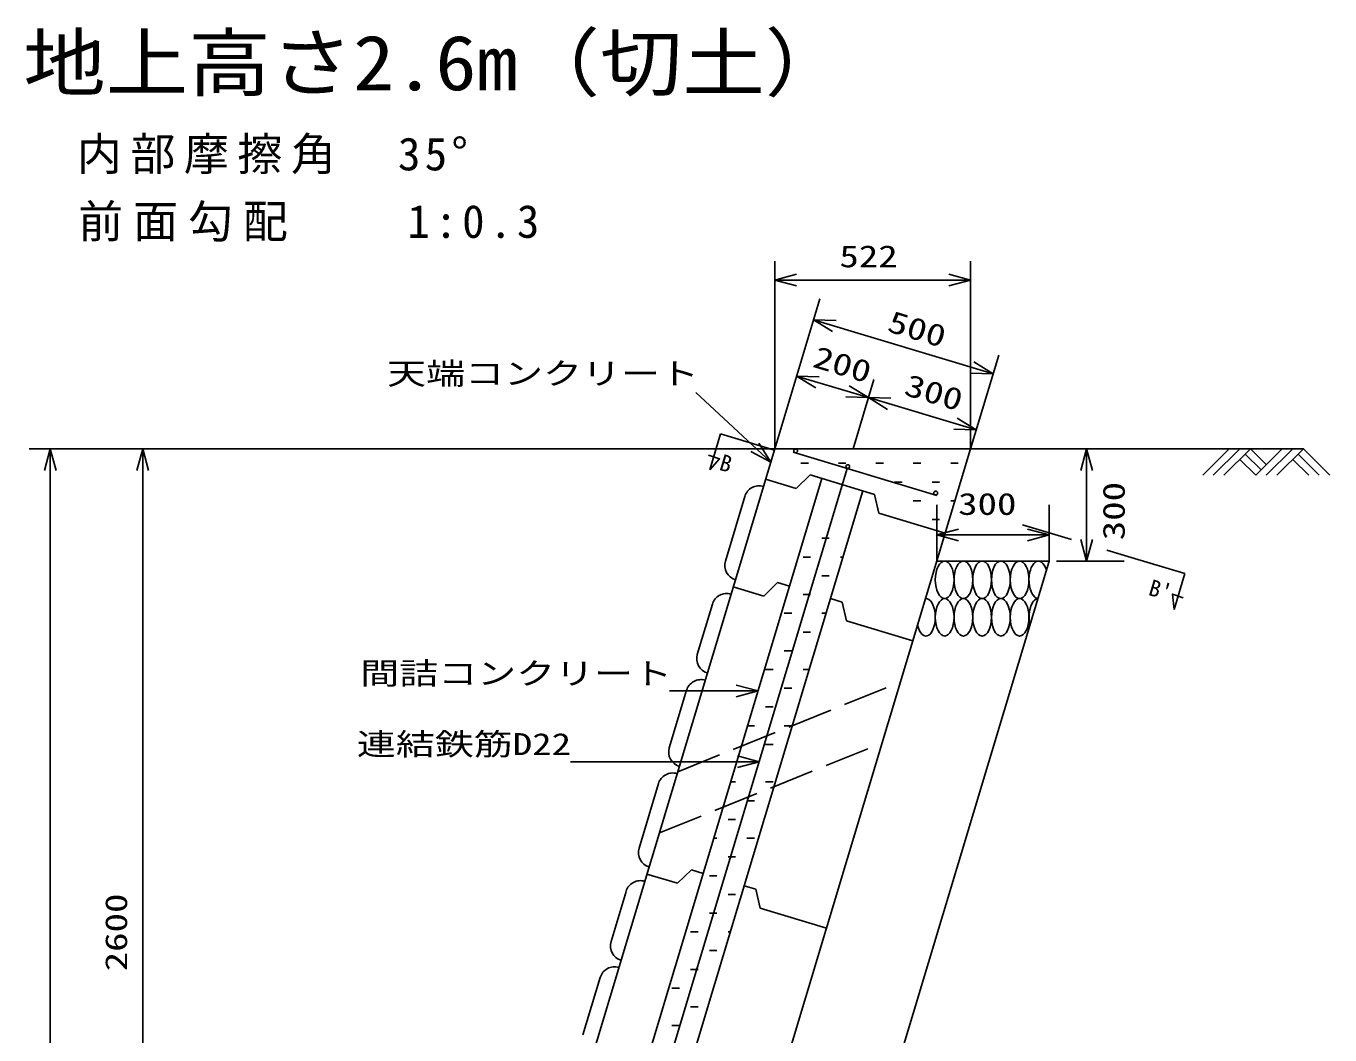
# Model space of a CAD drawing. Units: millimetres, scale not verified. Extents: x -10427 to 8480, y -7210 to 7278.
# Drawn here: x -5389 to -1910, y -4534 to -1843 of the extents above; entities that cross this region are included whole.
import ezdxf
from ezdxf.enums import TextEntityAlignment as Align

# ---------------------------------------------------------------- set-up
doc = ezdxf.new("R2010")
doc.units = ezdxf.units.MM
doc.header["$LTSCALE"] = 40
doc.linetypes.add('DASHED3', pattern=[4, 3, -1])
doc.layers.add('0-0', color=7, linetype='Continuous')
doc.styles.add('ＭＳ ゴシック', font='')
doc.styles.get('ＭＳ ゴシック').set_extended_font_data('MS Gothic')

msp = doc.modelspace()

# ---------------------------------------------------------------- linework, layer by layer
at = {"layer": '0-0'}
for p, q in [((-3390.86, -2970.31), (-3390.86, -2470.31)), ((-3390.86, -2520.31), (-3332.91, -2504.78)), ((-2868.57, -2520.31), (-2926.53, -2504.78)), ((-2868.57, -2970.31), (-2868.57, -2470.31)), ((-3390.86, -2520.31), (-2868.57, -2520.31)), ((-3390.86, -2520.31), (-3332.91, -2535.83)), ((-2868.57, -2520.31), (-2926.53, -2535.83)), ((-3390.86, -2970.31), (-3270.61, -2570.31)), ((-2808.45, -2770.31), (-3287.45, -2626.31)), ((-3287.45, -2626.31), (-3227.47, -2628.12)), ((-3287.45, -2626.31), (-3236.42, -2657.86)), ((-2868.57, -2970.31), (-2793.41, -2720.31)), ((-2808.45, -2770.31), (-2859.48, -2738.75)), ((-3332.54, -2776.31), (-3272.57, -2778.12)), ((-3332.54, -2776.31), (-3281.51, -2807.86)), ((-2808.45, -2770.31), (-2868.42, -2768.49)), ((-3141.01, -2833.89), (-3192.04, -2802.33)), ((-3182.02, -2970.31), (-3126.61, -2786)), ((-3141.01, -2833.89), (-3200.98, -2832.07)), ((-3141.01, -2833.89), (-3081.04, -2835.7)), ((-3141.01, -2833.89), (-3089.98, -2865.44)), ((-2853.54, -2920.31), (-2913.51, -2918.49)), ((-2853.54, -2920.31), (-2904.57, -2888.75)), ((-3401.66, -3006.24), (-3433.46, -2955.35)), ((-3390.86, -2970.31), (-5380, -2970.31)), ((-5324.21, -2970.31), (-5339.74, -3028.26)), ((-5324.21, -2970.31), (-5308.68, -3028.26)), ((-5324.21, -2970.31), (-5324.21, -6520.31)), ((-5077.16, -2970.31), (-5092.69, -3028.26)), ((-5077.16, -2970.31), (-5061.63, -3028.26)), ((-5077.16, -2970.31), (-5077.16, -5570.31)), ((-2868.57, -2970.31), (-1980.28, -2970.31)), ((-2558.76, -2970.31), (-2574.29, -3028.26)), ((-2558.76, -3270.31), (-2558.76, -2970.31)), ((-2558.76, -2970.31), (-2543.23, -3028.26)), ((-2178.27, -2970.31), (-2248.98, -3041.02)), ((-2149.98, -2970.31), (-2220.69, -3041.02)), ((-2121.7, -2970.31), (-2192.41, -3041.02)), ((-2135.84, -2984.45), (-2093.41, -3026.87)), ((-2121.7, -2970.31), (-2079.27, -3012.73)), ((-2036.85, -2970.31), (-2107.56, -3041.02)), ((-2008.56, -2970.31), (-2079.27, -3041.02)), ((-1980.28, -2970.31), (-2050.99, -3041.02)), ((-1994.42, -2984.45), (-1937.85, -3041.02)), ((-1980.28, -2970.31), (-1909.57, -3041.02)), ((-3321.2, -3009.22), (-3301.2, -3009.22)), ((-3221.2, -3009.22), (-3201.2, -3009.22)), ((-3121.2, -3009.22), (-3101.2, -3009.22)), ((-3021.2, -3009.22), (-3001.2, -3009.22)), ((-2921.2, -3009.22), (-2901.2, -3009.22)), ((-2149.98, -2998.59), (-2107.56, -3041.02)), ((-2008.56, -2998.59), (-1966.14, -3041.02)), ((-3071.2, -3059.22), (-3051.2, -3059.22)), ((-2971.2, -3059.22), (-2951.2, -3059.22)), ((-3021.2, -3109.22), (-3001.2, -3109.22)), ((-2958.76, -3270.31), (-2958.76, -3120.31)), ((-2921.2, -3109.22), (-2910.33, -3109.22)), ((-2658.76, -3270.31), (-2658.76, -3120.31)), ((-2971.2, -3159.22), (-2951.2, -3159.22)), ((-2958.76, -3200.31), (-2900.8, -3184.78)), ((-2958.76, -3200.31), (-2658.76, -3200.31)), ((-2958.76, -3200.31), (-2900.8, -3215.84)), ((-2658.76, -3200.31), (-2716.71, -3184.78)), ((-2658.76, -3200.31), (-2716.71, -3215.84)), ((-3265.41, -3209.23), (-3245.4, -3209.23)), ((-2558.76, -3270.31), (-2574.29, -3212.35)), ((-2558.76, -3270.31), (-2543.23, -3212.35)), ((-3315.4, -3259.23), (-3295.4, -3259.23)), ((-3215.4, -3259.23), (-3209.17, -3259.23)), ((-2638.76, -3270.31), (-2458.76, -3270.31)), ((-3265.41, -3309.23), (-3245.4, -3309.23)), ((-3315.4, -3359.23), (-3295.4, -3359.23)), ((-3365.4, -3409.23), (-3345.4, -3409.23)), ((-3265.41, -3409.23), (-3254.26, -3409.23)), ((-3315.4, -3459.23), (-3295.4, -3459.23)), ((-3365.4, -3509.23), (-3345.4, -3509.23)), ((-3415.4, -3559.23), (-3395.4, -3559.23)), ((-3315.4, -3559.23), (-3299.36, -3559.23)), ((-3435.62, -3616.52), (-3493.58, -3600.99)), ((-3365.4, -3609.23), (-3345.4, -3609.23)), ((-3315.4, -3609.23), (-3314.39, -3609.23)), ((-3415.4, -3659.23), (-3395.4, -3659.23)), ((-3463.49, -3709.23), (-3445.4, -3709.23)), ((-3365.4, -3709.23), (-3345.4, -3709.23)), ((-3432.46, -3805.1), (-3490.41, -3789.57)), ((-3415.4, -3759.23), (-3395.4, -3759.23)), ((-3508.59, -3859.23), (-3495.4, -3859.23)), ((-3415.4, -3859.23), (-3395.4, -3859.23)), ((-3465.4, -3909.23), (-3445.4, -3909.23)), ((-3515.4, -3959.23), (-3495.4, -3959.23)), ((-3553.68, -4009.23), (-3545.4, -4009.23)), ((-3465.4, -4009.23), (-3445.4, -4009.23)), ((-3515.4, -4059.23), (-3495.4, -4059.23)), ((-3565.4, -4109.23), (-3545.4, -4109.23)), ((-3465.4, -4109.23), (-3464.7, -4109.23)), ((-3515.4, -4159.23), (-3495.4, -4159.23)), ((-3565.4, -4209.23), (-3545.4, -4209.23)), ((-3615.4, -4259.23), (-3595.4, -4259.23)), ((-3515.41, -4259.23), (-3509.8, -4259.23)), ((-3565.4, -4309.23), (-3545.4, -4309.23)), ((-3615.4, -4359.23), (-3595.4, -4359.23)), ((-3665.4, -4409.22), (-3645.4, -4409.22)), ((-3615.4, -4459.22), (-3595.4, -4459.22)), ((-3665.4, -4509.22), (-3645.4, -4509.22)), ((-3327.81, -4502.81), (-3327.54, -4502.81))]:
    msp.add_line(p, q, dxfattribs=at)
at = {"layer": '0-0', "color": 3}
for p, q in [((-3535.62, -2930.81), (-3564.41, -3026.57)), ((-3391.97, -2973.99), (-3535.62, -2930.81)), ((-2730.23, -3172.93), (-2598.92, -3212.4)), ((-2504.47, -3240.79), (-2440.26, -3260.1)), ((-2440.26, -3260.1), (-2296.61, -3303.28)), ((-2296.61, -3303.28), (-2325.4, -3399.05))]:
    msp.add_line(p, q, dxfattribs=at)
at = {"layer": '0-0', "color": 2}
for p, q in [((-4307.77, -6020.31), (-3390.86, -2970.31)), ((-3828.77, -6164.31), (-2868.57, -2970.31)), ((-3390.86, -2970.31), (-2868.57, -2970.31)), ((-4170.66, -6061.53), (-3265.22, -3049.68)), ((-3415.3, -3051.56), (-3333.73, -3076.08)), ((-3296.8, -3040.19), (-3333.73, -3076.08)), ((-3296.8, -3040.19), (-3124.42, -3092.01)), ((-4061.49, -6094.35), (-3156.04, -3082.51)), ((-3124.46, -3092), (-3113.45, -3142.3)), ((-3522.7, -3269.88), (-3470.88, -3097.5)), ((-3113.45, -3142.3), (-2936.29, -3195.56)), ((-3265.35, -5288.05), (-2658.76, -3270.31)), ((-2958.76, -3270.31), (-2658.76, -3270.31)), ((-3501.67, -3338.85), (-3420.09, -3363.38)), ((-3383.17, -3327.49), (-3420.09, -3363.38)), ((-3383.17, -3327.49), (-3351.57, -3336.99)), ((-3242.43, -3369.8), (-3210.83, -3379.3)), ((-3597.55, -3518.87), (-3557.42, -3385.37)), ((-3210.83, -3379.3), (-3199.82, -3429.6)), ((-3199.82, -3429.6), (-3022.66, -3482.86)), ((-3672.4, -3767.86), (-3626.34, -3614.64)), ((-3753.01, -4036.01), (-3701.19, -3863.63)), ((-3731.98, -4104.98), (-3650.41, -4129.51)), ((-3613.5, -4093.61), (-3650.41, -4129.51)), ((-3613.5, -4093.61), (-3581.9, -4103.12)), ((-3472.74, -4135.93), (-3441.14, -4145.43)), ((-3827.86, -4285), (-3787.73, -4151.5)), ((-3441.14, -4145.43), (-3430.14, -4195.72)), ((-3430.14, -4195.72), (-3252.98, -4248.99)), ((-3902.72, -4533.99), (-3856.66, -4380.77))]:
    msp.add_line(p, q, dxfattribs=at)
at = {"layer": '0-0', "color": 5}
for p, q in [((-3341.42, -2979.51), (-2958.18, -3094.72)), ((-4116.07, -6077.94), (-3197.6, -3022.75))]:
    msp.add_line(p, q, dxfattribs=at)
at = {"layer": '0-0', "linetype": 'DASHED3'}
for p, q in [((-3649.93, -3832.05), (-3055.77, -3592.99)), ((-3698.87, -3994.85), (-3104.71, -3755.79))]:
    msp.add_line(p, q, dxfattribs=at)
at = {"layer": '0-0'}
for points in [[(-2853.54, -2920.31), (-3141.01, -2833.89), (-3332.54, -2776.31)], [(-3601.29, -2820.08), (-3401.66, -3006.24), (-3454.64, -2978.07)], [(-3671.93, -3616.52), (-3435.62, -3616.52), (-3493.58, -3632.05)], [(-3936.03, -3805.1), (-3432.46, -3805.1), (-3490.41, -3820.63)]]:
    msp.add_lwpolyline(points, dxfattribs=at)
at = {"layer": '0-0', "color": 3}
for points in [[(-3564.41, -3026.57), (-3538.27, -2997.33), (-3567.4, -2987.61)], [(-2325.4, -3399.05), (-2330.01, -3357.91), (-2300.88, -3367.62)]]:
    msp.add_lwpolyline(points, dxfattribs=at)
at = {"layer": '0-0', "color": 5}
for centre in [(-3335.19, -2976.17), (-3196.16, -3017.96), (-2961.53, -3088.5)]:
    msp.add_circle(centre, 5, dxfattribs=at)
at = {"layer": '0-0', "color": 2}
for centre, start, end in [((-3432.57, -3109.02), 73.26749, 163.26782), ((-3484.39, -3281.4), 163.26799, 253.26781), ((-3518.94, -3396.31), 73.26749, 163.26782), ((-3559.24, -3530.39), 163.26799, 253.26781), ((-3588.03, -3626.15), 73.26749, 163.26782), ((-3634.1, -3779.38), 163.26799, 253.26781), ((-3662.89, -3875.15), 73.26749, 163.26782), ((-3714.71, -4047.53), 163.26799, 253.26781), ((-3749.26, -4162.44), 73.26749, 163.26782), ((-3789.56, -4296.52), 163.26799, 253.26781), ((-3818.35, -4392.28), 73.26749, 163.26782)]:
    msp.add_arc(centre, 40, start, end, dxfattribs=at)
at = {"layer": '0-0'}
for centre in [(-2937.54, -3319.95), (-2887.54, -3319.95), (-2837.54, -3319.95), (-2787.54, -3319.95), (-2737.54, -3319.95), (-2937.54, -3419.96), (-2887.54, -3419.96), (-2837.54, -3419.96), (-2787.54, -3419.96), (-2737.54, -3419.96)]:
    msp.add_ellipse(centre, major_axis=(0, 50), ratio=0.5, dxfattribs=at)
for centre, start_param, end_param in [((-2687.54, -3319.95), 5.2467192, 9.3785681), ((-2987.54, -3419.96), 2.0113798, 6.3307195), ((-2687.54, -3419.96), 0.0475553, 2.0113609)]:
    msp.add_ellipse(centre, major_axis=(0, 50), ratio=0.5, start_param=start_param, end_param=end_param, dxfattribs=at)

# ---------------------------------------------------------------- texts
at = {"layer": '0-0', "color": 3, "style": 'ＭＳ ゴシック', "width": 1.1}
msp.add_text('地上高さ2.6m（切土）', height=146.6, dxfattribs=at).set_placement((-5395.91, -2057.99), align=Align.BOTTOM_LEFT)
at = {"layer": '0-0', "style": 'ＭＳ ゴシック', "width": 1.3}
for s, p in [('522', (-3218.46, -2503.91)), ('天端コンクリート', (-4425.18, -2816.4)), ('300', (-2901.64, -3164.43)), ('間詰コンクリート', (-4496.93, -3616.52)), ('連結鉄筋D22', (-4506.03, -3805.1))]:
    msp.add_text(s, height=58.65, dxfattribs=at).set_placement(p, align=Align.BOTTOM_LEFT)
for s, rotation, p in [('500', 343.268, (-3098.91, -2673.26)), ('200', 343.268, (-3298.15, -2767.9)), ('300', 343.268, (-3054.09, -2842.61)), ('300', 90, (-2439.41, -3214.4)), ('2600', 90, (-5101.38, -4364.28))]:
    msp.add_text(s, height=58.65, rotation=rotation, dxfattribs=at).set_placement(p, align=Align.BOTTOM_LEFT)
at = {"layer": '0-0', "color": 4, "style": 'ＭＳ ゴシック'}
for s, p in [('B', (-3545.56, -3038.59)), ("B'", (-2400.41, -3372.48))]:
    msp.add_text(s, height=43.99, rotation=343.268, dxfattribs=at).set_placement(p, align=Align.BOTTOM_LEFT)
at = {"layer": '0-0', "char_height": 87.98, "attachment_point": 7, "style": 'ＭＳ ゴシック'}
for s, insert in [('\\T1.19;\u3000内部摩擦角\u300035°', (-5395.92, -2237.99)), ('\\T1.22;\u3000前面勾配\u3000\u30001:0.3', (-5395.92, -2417.99))]:
    msp.add_mtext(s, dxfattribs=dict(at, insert=insert))

doc.saveas('drawing.dxf')
